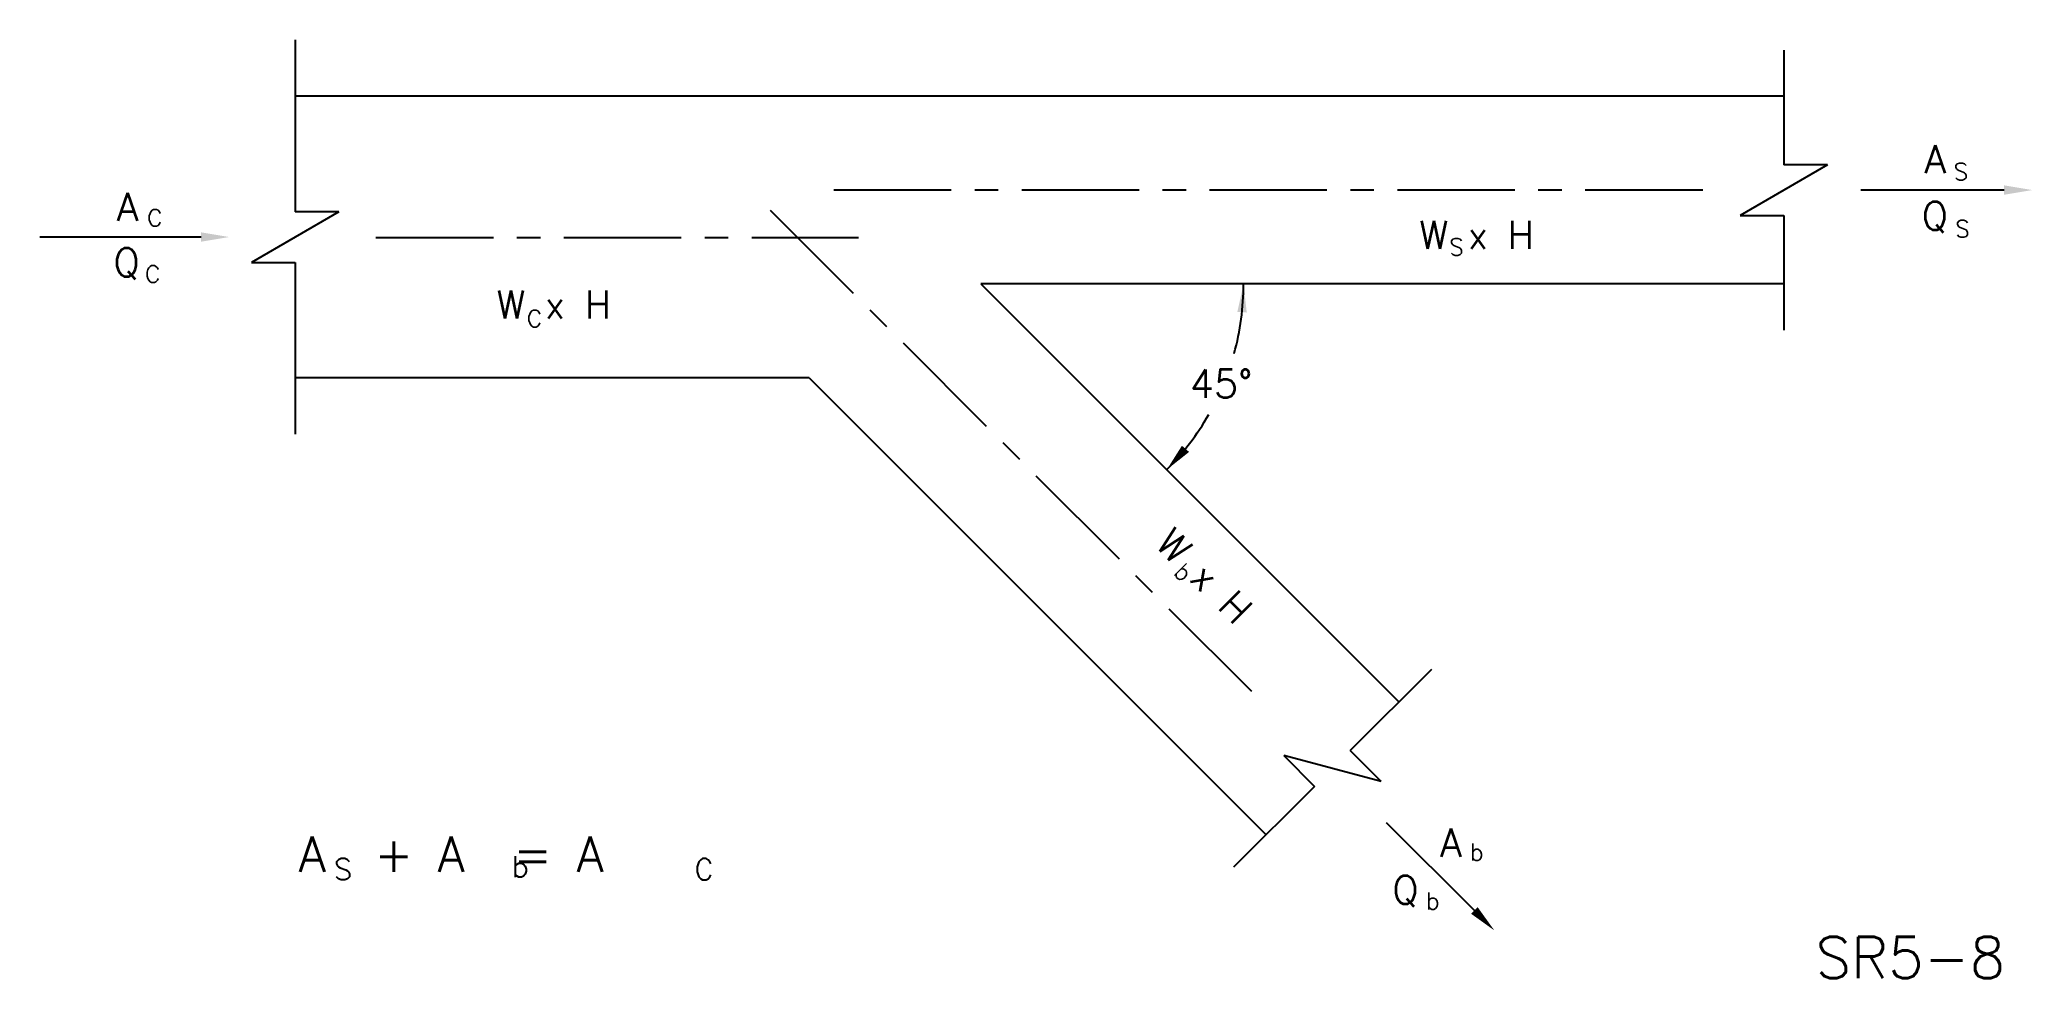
# Model space of a CAD drawing. Extents: x 0.6 to 11.2, y 1.8 to 6.8.
import ezdxf

# ---------------------------------------------------------------- set-up
doc = ezdxf.new("R2010")
doc.units = 0
doc.header["$LTSCALE"] = 0.5
doc.header["$MEASUREMENT"] = 0
doc.linetypes.add('CENTER', pattern=[2, 1.25, -0.25, 0.25, -0.25])
doc.layers.get('0').update_dxf_attribs({"linetype": 'CONTINUOUS'})
doc.layers.add('CENTER', color=7, linetype='CENTER')
doc.layers.add('NUMBER', color=7, linetype='CONTINUOUS')
doc.styles.add('ROMANS', font='romans')

msp = doc.modelspace()

# ---------------------------------------------------------------- linework, layer by layer
for p, q in [((1.943, 6.771), (1.943, 5.855)), ((9.867, 6.715), (9.867, 6.105)), ((9.867, 6.471), (1.943, 6.471)), ((10.099, 6.105), (9.635, 5.836)), ((10.099, 6.105), (9.867, 6.105)), ((11.039, 5.971), (10.276, 5.971)), ((2.175, 5.855), (1.71, 5.586)), ((2.175, 5.855), (1.943, 5.855)), ((9.635, 5.836), (9.867, 5.836)), ((9.867, 5.836), (9.867, 5.226)), ((1.442, 5.721), (0.584, 5.721)), ((1.71, 5.586), (1.943, 5.586)), ((1.943, 5.586), (1.943, 4.671)), ((9.867, 5.471), (5.593, 5.471)), ((5.593, 5.471), (7.818, 3.246)), ((4.679, 4.971), (1.943, 4.971)), ((4.679, 4.971), (7.111, 2.539)), ((7.991, 3.419), (7.559, 2.987)), ((7.724, 2.823), (7.559, 2.987)), ((7.724, 2.823), (7.205, 2.962)), ((7.205, 2.962), (7.369, 2.797)), ((7.369, 2.797), (6.938, 2.366)), ((8.22, 2.136), (7.752, 2.603))]:
    msp.add_line(p, q)
for start, end in [(344.6537, 0), (315, 330.1884)]:
    msp.add_arc((5.593, 5.471), 1.398, start, end)
for points in [[(11.039, 5.996), (11.039, 5.946), (11.189, 5.971)], [(1.442, 5.746), (1.442, 5.696), (1.592, 5.721)], [(6.958, 5.322), (7.008, 5.319), (6.991, 5.471)], [(6.663, 4.61), (6.701, 4.577), (6.582, 4.482)], [(8.202, 2.119), (8.237, 2.154), (8.326, 2.03)]]:
    msp.add_solid(points)
at = {"layer": 'CENTER'}
for p, q in [((9.435, 5.971), (4.739, 5.971)), ((4.472, 5.864), (7.033, 3.303)), ((2.373, 5.718), (4.941, 5.718))]:
    msp.add_line(p, q, dxfattribs=at)

# ---------------------------------------------------------------- texts
at = {"style": 'ROMANS'}
for s, height, p in [('A', 0.15, (10.615, 6.06)), ('S', 0.09, (10.771, 6.024)), ('A', 0.15, (0.992, 5.807)), ('C', 0.09, (1.155, 5.778)), ('Q', 0.15, (10.6, 5.759)), ('W x H', 0.15, (7.926, 5.658)), ('S', 0.09, (10.779, 5.72)), ('Q', 0.15, (0.975, 5.511)), ('S', 0.09, (8.086, 5.623)), ('C', 0.09, (1.144, 5.479)), ('W x H', 0.15, (3.014, 5.287)), ('C', 0.09, (3.176, 5.242)), ('45%%d', 0.15, (6.705, 4.865)), ('A', 0.15, (8.037, 2.422)), ('A  + A  = A', 0.1875, (1.962, 2.342)), ('b', 0.09, (8.196, 2.402)), ('S', 0.113, (2.149, 2.299)), ('b', 0.113, (3.095, 2.313)), ('C', 0.113, (4.068, 2.299)), ('Q', 0.15, (7.782, 2.171)), ('b', 0.09, (7.962, 2.142))]:
    msp.add_text(s, height=height, dxfattribs=at).set_placement(p)
for s, height, p in [('W x H', 0.15, (6.513, 4.079)), ('b', 0.09, (6.613, 3.931))]:
    msp.add_text(s, height=height, rotation=315, dxfattribs=at).set_placement(p)
at = {"layer": 'NUMBER', "style": 'ROMANS'}
msp.add_text('SR5-8', height=0.22, dxfattribs=at).set_placement((10.036, 1.776))

doc.saveas('drawing.dxf')
